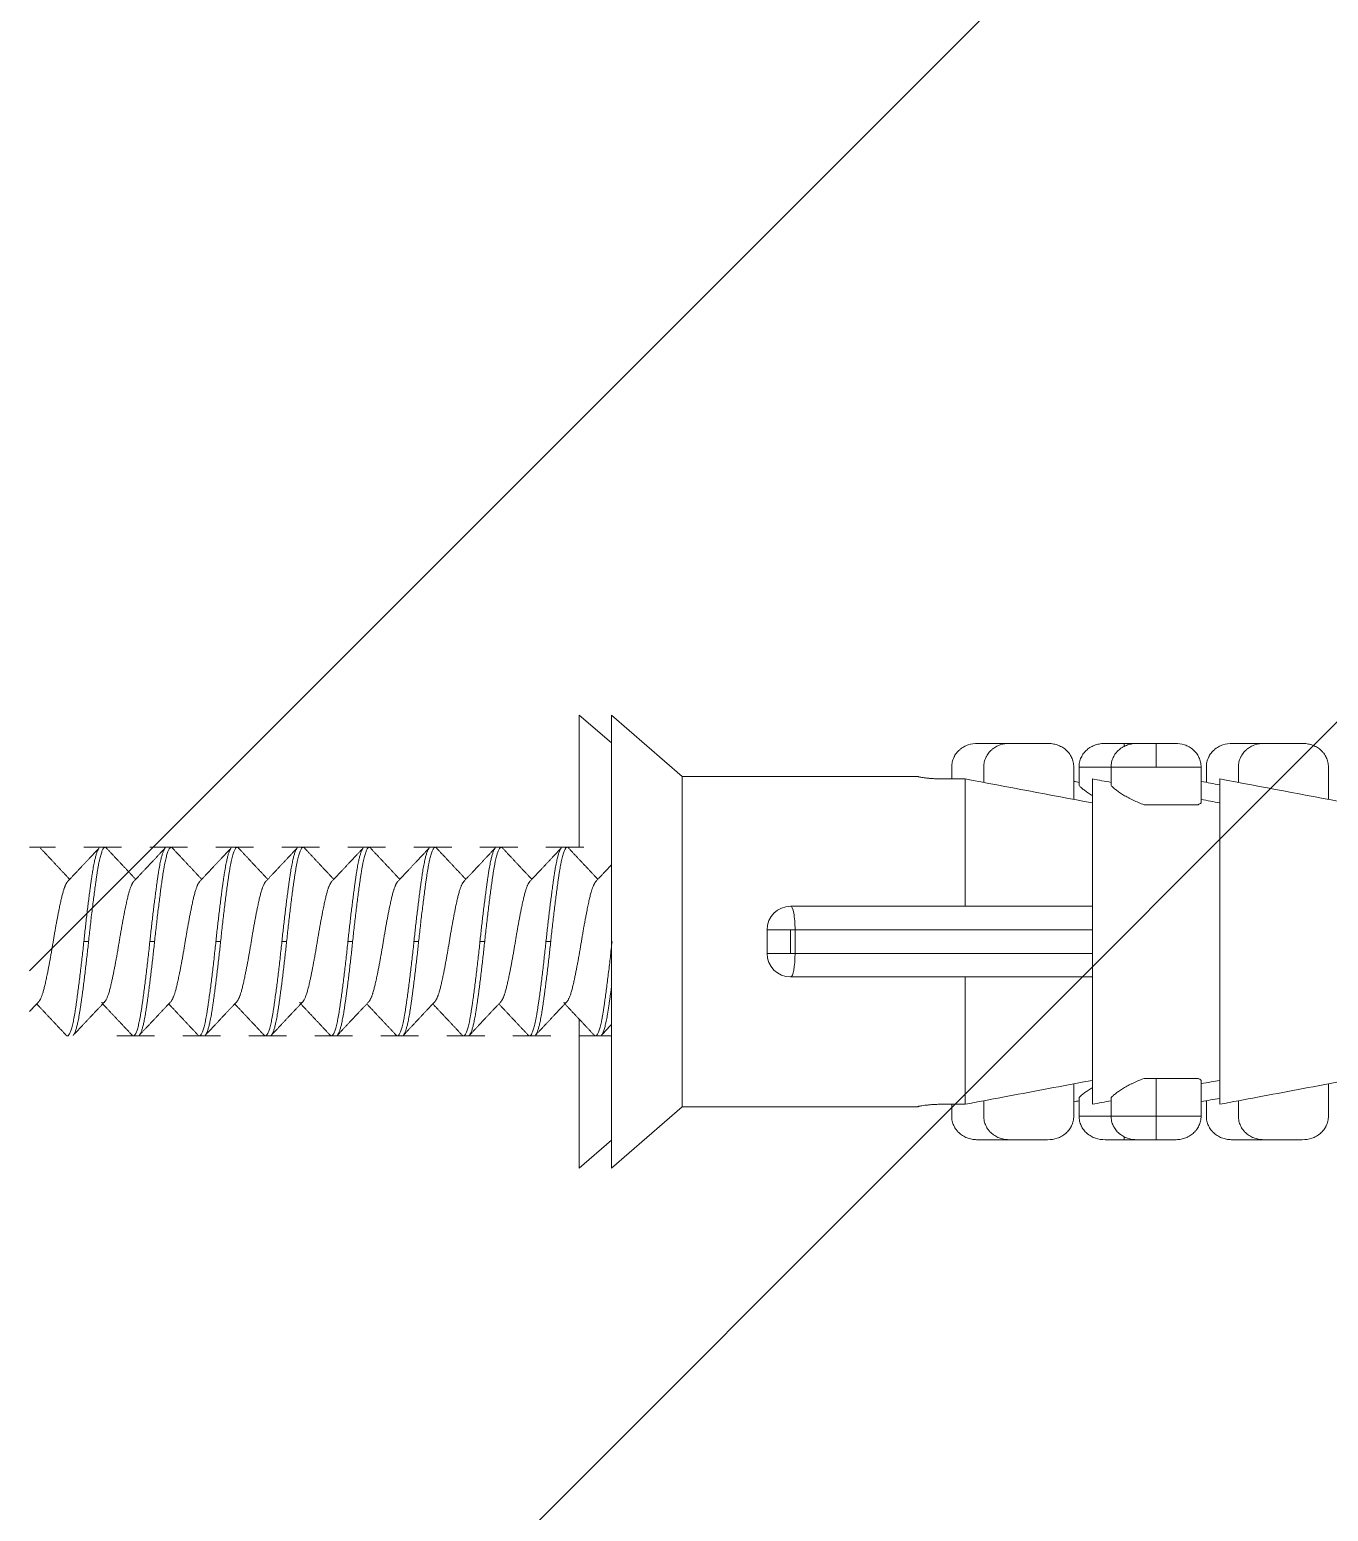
# Model space of a CAD drawing. Header units: millimetres. Extents: x 11618 to 13994, y -5897 to -2537.
# Drawn here: x 13534.89 to 13562.43, y -4833.32 to -4801.91 of the extents above; entities that cross this region are included whole.
import ezdxf

# ---------------------------------------------------------------- set-up
doc = ezdxf.new("R2010")
doc.units = ezdxf.units.MM
doc.layers.add('hatch', color=2, linetype='Continuous')

msp = doc.modelspace()

# ---------------------------------------------------------------- hatches: boundary and pattern name
at = {"layer": 'hatch'}
h = msp.add_hatch(dxfattribs=at)
h.set_pattern_fill('ANSI31', color=256, scale=5)
h.set_pattern_definition([(45, (-1601.865, 0), (-11.22532, 11.22532), [])])
h.paths.add_polyline_path([(13534.892, -5533.88), (13584.892, -5533.88), (13584.892, -3463.314), (13534.892, -3463.314)])

# ---------------------------------------------------------------- linework, layer by layer
at = {"linetype": 'Continuous', "lineweight": 18, "extrusion": (-1, -2.22045e-16, 0)}
for p, q in [((13546.549, -4816.441), (13546.549, -4819.241)), ((13547.229, -4817.03), (13546.549, -4816.441)), ((13547.229, -4816.441), (13547.229, -4821.241)), ((13548.729, -4817.741), (13547.229, -4816.441)), ((13554.999, -4817.041), (13555.679, -4817.041)), ((13555.679, -4817.041), (13556.479, -4817.041)), ((13557.699, -4817.041), (13558.099, -4817.041)), ((13558.099, -4817.041), (13558.385, -4817.041)), ((13558.379, -4817.041), (13558.779, -4817.041)), ((13558.779, -4817.041), (13559.179, -4817.041)), ((13560.399, -4817.041), (13561.079, -4817.041)), ((13561.079, -4817.041), (13561.879, -4817.041)), ((13554.445, -4817.541), (13554.445, -4817.793)), ((13555.125, -4817.541), (13555.125, -4817.868)), ((13557.033, -4817.541), (13557.033, -4818.227)), ((13557.145, -4817.541), (13557.145, -4817.935)), ((13557.825, -4817.541), (13557.825, -4817.935)), ((13559.733, -4817.541), (13559.733, -4818.303)), ((13559.845, -4817.541), (13559.845, -4817.868)), ((13560.525, -4817.541), (13560.525, -4817.868)), ((13562.433, -4817.541), (13562.433, -4818.227)), ((13553.729, -4817.741), (13548.729, -4817.741)), ((13548.729, -4817.741), (13548.729, -4821.241)), ((13553.729, -4817.741), (13553.729, -4817.743)), ((13554.229, -4817.793), (13554.729, -4817.793)), ((13554.729, -4817.793), (13554.729, -4820.491)), ((13557.429, -4817.793), (13557.429, -4821.241)), ((13560.129, -4817.793), (13560.129, -4821.241)), ((13558.527, -4818.341), (13559.671, -4818.341)), ((13535.442, -4819.241), (13534.892, -4819.241)), ((13536.842, -4819.241), (13536.042, -4819.241)), ((13538.242, -4819.241), (13537.442, -4819.241)), ((13539.642, -4819.241), (13538.842, -4819.241)), ((13541.042, -4819.241), (13540.242, -4819.241)), ((13542.442, -4819.241), (13541.642, -4819.241)), ((13543.842, -4819.241), (13543.042, -4819.241)), ((13545.242, -4819.241), (13544.442, -4819.241)), ((13546.642, -4819.241), (13545.842, -4819.241)), ((13551.029, -4820.491), (13557.429, -4820.491)), ((13550.529, -4821.491), (13550.529, -4820.991)), ((13547.229, -4821.241), (13547.229, -4826.041)), ((13548.729, -4821.241), (13548.729, -4824.741)), ((13557.429, -4821.241), (13557.429, -4824.689)), ((13560.129, -4821.241), (13560.129, -4824.689)), ((13557.429, -4821.991), (13551.029, -4821.991)), ((13554.729, -4821.991), (13554.729, -4824.689)), ((13546.549, -4822.898), (13546.549, -4826.041)), ((13536.742, -4823.241), (13537.542, -4823.241)), ((13538.142, -4823.241), (13538.942, -4823.241)), ((13539.542, -4823.241), (13540.342, -4823.241)), ((13540.942, -4823.241), (13541.742, -4823.241)), ((13542.342, -4823.241), (13543.142, -4823.241)), ((13543.742, -4823.241), (13544.542, -4823.241)), ((13545.142, -4823.241), (13545.942, -4823.241)), ((13546.542, -4823.241), (13547.229, -4823.241)), ((13558.527, -4824.141), (13558.779, -4824.141)), ((13558.779, -4824.141), (13559.671, -4824.141)), ((13559.733, -4824.941), (13559.733, -4824.18)), ((13557.033, -4824.941), (13557.033, -4824.255)), ((13557.145, -4824.941), (13557.145, -4824.548)), ((13557.825, -4824.941), (13557.825, -4824.548)), ((13562.433, -4824.941), (13562.433, -4824.255)), ((13547.229, -4826.041), (13548.729, -4824.741)), ((13548.729, -4824.741), (13553.729, -4824.741)), ((13553.729, -4824.74), (13553.729, -4824.741)), ((13554.729, -4824.689), (13554.229, -4824.689)), ((13554.445, -4824.941), (13554.445, -4824.689)), ((13555.125, -4824.941), (13555.125, -4824.615)), ((13559.845, -4824.941), (13559.845, -4824.615)), ((13560.525, -4824.941), (13560.525, -4824.615)), ((13546.549, -4826.041), (13547.229, -4825.452)), ((13554.999, -4825.441), (13555.679, -4825.441)), ((13555.679, -4825.441), (13556.479, -4825.441)), ((13558.099, -4825.441), (13557.699, -4825.441)), ((13558.383, -4825.441), (13558.099, -4825.441)), ((13558.779, -4825.441), (13558.379, -4825.441)), ((13559.179, -4825.441), (13558.779, -4825.441)), ((13560.399, -4825.441), (13561.079, -4825.441)), ((13561.079, -4825.441), (13561.879, -4825.441))]:
    msp.add_line(p, q, dxfattribs=at)
at = {"linetype": 'Continuous', "lineweight": 13, "extrusion": (-1, -2.22045e-16, 0)}
for p, q in [((13558.099, -4817.041), (13558.099, -4817.104)), ((13558.779, -4817.041), (13558.779, -4817.541)), ((13557.825, -4817.541), (13557.145, -4817.541)), ((13558.779, -4817.541), (13557.825, -4817.541)), ((13559.733, -4817.541), (13558.779, -4817.541)), ((13551.029, -4820.991), (13550.529, -4820.991)), ((13551.124, -4820.991), (13551.029, -4820.991)), ((13551.029, -4821.491), (13551.029, -4820.991)), ((13557.429, -4820.991), (13551.124, -4820.991)), ((13551.124, -4821.491), (13551.124, -4820.991)), ((13536.142, -4821.241), (13536.042, -4821.241)), ((13537.542, -4821.241), (13537.442, -4821.241)), ((13538.942, -4821.241), (13538.842, -4821.241)), ((13540.342, -4821.241), (13540.242, -4821.241)), ((13541.742, -4821.241), (13541.642, -4821.241)), ((13543.142, -4821.241), (13543.042, -4821.241)), ((13544.542, -4821.241), (13544.442, -4821.241)), ((13545.942, -4821.241), (13545.842, -4821.241)), ((13550.529, -4821.491), (13551.029, -4821.491)), ((13551.029, -4821.491), (13551.124, -4821.491)), ((13551.124, -4821.491), (13557.429, -4821.491)), ((13558.779, -4824.941), (13558.779, -4824.141)), ((13557.145, -4824.941), (13557.825, -4824.941)), ((13557.825, -4824.941), (13558.779, -4824.941)), ((13558.779, -4824.941), (13559.733, -4824.941)), ((13558.779, -4825.441), (13558.779, -4824.941)), ((13558.099, -4825.441), (13558.099, -4825.377))]:
    msp.add_line(p, q, dxfattribs=at)
at = {"linetype": 'Continuous', "lineweight": 18, "extrusion": (0, 0, -1)}
for centre, start, end in [((-13551.029, -4820.991), 0, 90), ((-13551.029, -4821.491), 270, 0)]:
    msp.add_arc(centre, 0.5, start, end, dxfattribs=at)
at = {"linetype": 'Continuous', "lineweight": 13}
for centre, start_param, end_param in [((13551.029, -4820.991), 1.570796, 3.141593), ((13551.029, -4821.491), 0, 1.570796)]:
    msp.add_ellipse(centre, major_axis=(0, -0.5), ratio=0.190423, start_param=start_param, end_param=end_param, dxfattribs=at)
at = {"linetype": 'Continuous', "lineweight": 18}
for points, knots in [([(13554.999, -4817.041), (13554.93, -4817.041), (13554.861, -4817.051), (13554.779, -4817.078), (13554.763, -4817.084), (13554.731, -4817.098), (13554.7, -4817.114), (13554.671, -4817.132), (13554.649, -4817.147), (13554.642, -4817.152), (13554.629, -4817.163), (13554.622, -4817.169), (13554.589, -4817.197), (13554.565, -4817.222), (13554.534, -4817.264), (13554.524, -4817.278), (13554.51, -4817.3), (13554.506, -4817.308), (13554.498, -4817.323), (13554.494, -4817.331), (13554.476, -4817.37), (13554.465, -4817.403), (13554.453, -4817.454), (13554.45, -4817.471), (13554.446, -4817.506), (13554.445, -4817.524), (13554.445, -4817.541)], [0, 0, 0, 0, 0.25, 0.25, 0.3125, 0.3125, 0.375, 0.4375, 0.4375, 0.46875, 0.46875, 0.5, 0.5, 0.625, 0.625, 0.6875, 0.6875, 0.71875, 0.71875, 0.75, 0.75, 0.875, 0.875, 0.9375, 0.9375, 1, 1, 1, 1]), ([(13555.679, -4817.041), (13555.609, -4817.041), (13555.541, -4817.051), (13555.458, -4817.078), (13555.442, -4817.084), (13555.41, -4817.098), (13555.379, -4817.114), (13555.35, -4817.132), (13555.329, -4817.147), (13555.322, -4817.152), (13555.308, -4817.163), (13555.301, -4817.169), (13555.268, -4817.197), (13555.245, -4817.222), (13555.213, -4817.264), (13555.203, -4817.278), (13555.19, -4817.3), (13555.186, -4817.308), (13555.177, -4817.323), (13555.173, -4817.331), (13555.155, -4817.37), (13555.144, -4817.403), (13555.133, -4817.454), (13555.13, -4817.471), (13555.126, -4817.506), (13555.125, -4817.524), (13555.125, -4817.541)], [0, 0, 0, 0, 0.25, 0.25, 0.3125, 0.3125, 0.375, 0.4375, 0.4375, 0.46875, 0.46875, 0.5, 0.5, 0.625, 0.625, 0.6875, 0.6875, 0.71875, 0.71875, 0.75, 0.75, 0.875, 0.875, 0.9375, 0.9375, 1, 1, 1, 1]), ([(13557.033, -4817.541), (13557.033, -4817.506), (13557.029, -4817.472), (13557.018, -4817.421), (13557.013, -4817.404), (13557.002, -4817.371), (13556.995, -4817.355), (13556.974, -4817.308), (13556.956, -4817.278), (13556.93, -4817.244), (13556.924, -4817.237), (13556.913, -4817.224), (13556.895, -4817.204), (13556.864, -4817.174), (13556.837, -4817.153), (13556.809, -4817.133), (13556.794, -4817.123), (13556.748, -4817.098), (13556.717, -4817.084), (13556.667, -4817.067), (13556.651, -4817.063), (13556.617, -4817.055), (13556.6, -4817.051), (13556.548, -4817.044), (13556.514, -4817.041), (13556.479, -4817.041)], [0, 0, 0, 0, 0.125, 0.125, 0.1875, 0.1875, 0.25, 0.25, 0.375, 0.375, 0.40625, 0.40625, 0.4375, 0.5, 0.5625, 0.5625, 0.625, 0.625, 0.75, 0.75, 0.8125, 0.8125, 0.875, 0.875, 1, 1, 1, 1]), ([(13557.145, -4817.541), (13557.145, -4817.506), (13557.149, -4817.472), (13557.16, -4817.421), (13557.165, -4817.404), (13557.176, -4817.371), (13557.183, -4817.355), (13557.205, -4817.308), (13557.222, -4817.278), (13557.249, -4817.244), (13557.254, -4817.237), (13557.265, -4817.224), (13557.283, -4817.204), (13557.314, -4817.174), (13557.341, -4817.153), (13557.37, -4817.133), (13557.385, -4817.123), (13557.43, -4817.098), (13557.461, -4817.084), (13557.511, -4817.067), (13557.528, -4817.063), (13557.562, -4817.055), (13557.579, -4817.051), (13557.63, -4817.044), (13557.665, -4817.041), (13557.699, -4817.041)], [0, 0, 0, 0, 0.125, 0.125, 0.1875, 0.1875, 0.25, 0.25, 0.375, 0.375, 0.40625, 0.40625, 0.4375, 0.5, 0.5625, 0.5625, 0.625, 0.625, 0.75, 0.75, 0.8125, 0.8125, 0.875, 0.875, 1, 1, 1, 1]), ([(13557.825, -4817.541), (13557.825, -4817.506), (13557.829, -4817.472), (13557.84, -4817.421), (13557.845, -4817.404), (13557.856, -4817.371), (13557.862, -4817.355), (13557.884, -4817.308), (13557.902, -4817.278), (13557.928, -4817.244), (13557.934, -4817.237), (13557.945, -4817.224), (13557.962, -4817.204), (13557.993, -4817.174), (13558.021, -4817.153), (13558.049, -4817.133), (13558.064, -4817.123), (13558.109, -4817.098), (13558.141, -4817.084), (13558.19, -4817.067), (13558.207, -4817.063), (13558.241, -4817.055), (13558.258, -4817.051), (13558.309, -4817.044), (13558.344, -4817.041), (13558.379, -4817.041)], [0, 0, 0, 0, 0.125, 0.125, 0.1875, 0.1875, 0.25, 0.25, 0.375, 0.375, 0.40625, 0.40625, 0.4375, 0.5, 0.5625, 0.5625, 0.625, 0.625, 0.75, 0.75, 0.8125, 0.8125, 0.875, 0.875, 1, 1, 1, 1]), ([(13559.179, -4817.041), (13559.249, -4817.041), (13559.317, -4817.051), (13559.399, -4817.078), (13559.416, -4817.084), (13559.447, -4817.098), (13559.478, -4817.114), (13559.508, -4817.132), (13559.529, -4817.147), (13559.536, -4817.152), (13559.55, -4817.163), (13559.557, -4817.169), (13559.59, -4817.197), (13559.613, -4817.222), (13559.645, -4817.264), (13559.654, -4817.278), (13559.668, -4817.3), (13559.672, -4817.308), (13559.68, -4817.323), (13559.684, -4817.331), (13559.703, -4817.37), (13559.714, -4817.403), (13559.725, -4817.454), (13559.728, -4817.471), (13559.732, -4817.506), (13559.733, -4817.524), (13559.733, -4817.541)], [0, 0, 0, 0, 0.25, 0.25, 0.3125, 0.3125, 0.375, 0.4375, 0.4375, 0.46875, 0.46875, 0.5, 0.5, 0.625, 0.625, 0.6875, 0.6875, 0.71875, 0.71875, 0.75, 0.75, 0.875, 0.875, 0.9375, 0.9375, 1, 1, 1, 1]), ([(13560.399, -4817.041), (13560.33, -4817.041), (13560.261, -4817.051), (13560.179, -4817.078), (13560.163, -4817.084), (13560.131, -4817.098), (13560.1, -4817.114), (13560.071, -4817.132), (13560.049, -4817.147), (13560.042, -4817.152), (13560.029, -4817.163), (13560.022, -4817.169), (13559.989, -4817.197), (13559.965, -4817.222), (13559.934, -4817.264), (13559.924, -4817.278), (13559.91, -4817.3), (13559.906, -4817.308), (13559.898, -4817.323), (13559.894, -4817.331), (13559.876, -4817.37), (13559.865, -4817.403), (13559.853, -4817.454), (13559.85, -4817.471), (13559.846, -4817.506), (13559.845, -4817.524), (13559.845, -4817.541)], [0, 0, 0, 0, 0.25, 0.25, 0.3125, 0.3125, 0.375, 0.4375, 0.4375, 0.46875, 0.46875, 0.5, 0.5, 0.625, 0.625, 0.6875, 0.6875, 0.71875, 0.71875, 0.75, 0.75, 0.875, 0.875, 0.9375, 0.9375, 1, 1, 1, 1]), ([(13561.079, -4817.041), (13561.009, -4817.041), (13560.941, -4817.051), (13560.858, -4817.078), (13560.842, -4817.084), (13560.81, -4817.098), (13560.779, -4817.114), (13560.75, -4817.132), (13560.729, -4817.147), (13560.722, -4817.152), (13560.708, -4817.163), (13560.701, -4817.169), (13560.668, -4817.197), (13560.645, -4817.222), (13560.613, -4817.264), (13560.603, -4817.278), (13560.59, -4817.3), (13560.586, -4817.308), (13560.577, -4817.323), (13560.573, -4817.331), (13560.555, -4817.37), (13560.544, -4817.403), (13560.533, -4817.454), (13560.53, -4817.471), (13560.526, -4817.506), (13560.525, -4817.524), (13560.525, -4817.541)], [0, 0, 0, 0, 0.25, 0.25, 0.3125, 0.3125, 0.375, 0.4375, 0.4375, 0.46875, 0.46875, 0.5, 0.5, 0.625, 0.625, 0.6875, 0.6875, 0.71875, 0.71875, 0.75, 0.75, 0.875, 0.875, 0.9375, 0.9375, 1, 1, 1, 1]), ([(13562.433, -4817.541), (13562.433, -4817.506), (13562.429, -4817.472), (13562.418, -4817.421), (13562.413, -4817.404), (13562.402, -4817.371), (13562.395, -4817.355), (13562.374, -4817.308), (13562.356, -4817.278), (13562.33, -4817.244), (13562.324, -4817.237), (13562.313, -4817.224), (13562.295, -4817.204), (13562.264, -4817.174), (13562.237, -4817.153), (13562.209, -4817.133), (13562.194, -4817.123), (13562.148, -4817.098), (13562.117, -4817.084), (13562.067, -4817.067), (13562.051, -4817.063), (13562.017, -4817.055), (13562, -4817.051), (13561.948, -4817.044), (13561.914, -4817.041), (13561.879, -4817.041)], [0, 0, 0, 0, 0.125, 0.125, 0.1875, 0.1875, 0.25, 0.25, 0.375, 0.375, 0.40625, 0.40625, 0.4375, 0.5, 0.5625, 0.5625, 0.625, 0.625, 0.75, 0.75, 0.8125, 0.8125, 0.875, 0.875, 1, 1, 1, 1]), ([(13553.729, -4817.743), (13553.729, -4817.744), (13553.732, -4817.745), (13553.742, -4817.748), (13553.746, -4817.749), (13553.755, -4817.751), (13553.761, -4817.752), (13553.78, -4817.756), (13553.795, -4817.759), (13553.822, -4817.763), (13553.832, -4817.765), (13553.853, -4817.768), (13553.864, -4817.769), (13553.898, -4817.774), (13553.923, -4817.777), (13553.957, -4817.78), (13553.964, -4817.781), (13553.978, -4817.782), (13554, -4817.784), (13554.037, -4817.787), (13554.067, -4817.788), (13554.098, -4817.79), (13554.115, -4817.791), (13554.163, -4817.792), (13554.196, -4817.793), (13554.229, -4817.793)], [0, 0, 0, 0, 0.125, 0.125, 0.1875, 0.1875, 0.25, 0.25, 0.375, 0.375, 0.4375, 0.4375, 0.5, 0.5, 0.625, 0.625, 0.65625, 0.65625, 0.6875, 0.75, 0.8125, 0.8125, 0.875, 0.875, 1, 1, 1, 1]), ([(13557.145, -4817.935), (13557.159, -4817.949), (13557.174, -4817.963), (13557.21, -4817.994), (13557.23, -4818.011), (13557.264, -4818.036), (13557.275, -4818.045), (13557.3, -4818.062), (13557.313, -4818.071), (13557.353, -4818.098), (13557.381, -4818.116), (13557.414, -4818.136), (13557.416, -4818.138), (13557.419, -4818.139)], [0, 0, 0, 0, 0.244671, 0.244671, 0.489341, 0.489341, 0.611677, 0.611677, 0.734012, 0.734012, 0.978683, 0.978683, 1, 1, 1, 1]), ([(13557.825, -4817.935), (13557.838, -4817.949), (13557.854, -4817.963), (13557.889, -4817.994), (13557.909, -4818.011), (13557.943, -4818.036), (13557.955, -4818.045), (13557.979, -4818.062), (13557.992, -4818.071), (13558.032, -4818.098), (13558.06, -4818.116), (13558.12, -4818.153), (13558.152, -4818.171), (13558.203, -4818.198), (13558.22, -4818.207), (13558.255, -4818.226), (13558.273, -4818.235), (13558.328, -4818.261), (13558.366, -4818.278), (13558.444, -4818.311), (13558.485, -4818.326), (13558.527, -4818.341)], [0, 0, 0, 0, 0.125, 0.125, 0.25, 0.25, 0.3125, 0.3125, 0.375, 0.375, 0.5, 0.5, 0.625, 0.625, 0.6875, 0.6875, 0.75, 0.75, 0.875, 0.875, 1, 1, 1, 1]), ([(13557.429, -4824.181), (13557.368, -4824.192), (13557.307, -4824.204), (13556.675, -4824.323), (13556.103, -4824.431), (13555.264, -4824.589), (13554.996, -4824.639), (13554.729, -4824.689)], [0, 0, 0, 0, 0.067447, 0.067447, 0.702741, 0.702741, 1, 1, 1, 1]), ([(13557.825, -4824.548), (13557.838, -4824.534), (13557.854, -4824.519), (13557.889, -4824.488), (13557.909, -4824.472), (13557.943, -4824.446), (13557.955, -4824.438), (13557.979, -4824.42), (13557.992, -4824.411), (13558.032, -4824.384), (13558.06, -4824.366), (13558.12, -4824.33), (13558.152, -4824.311), (13558.203, -4824.284), (13558.22, -4824.275), (13558.255, -4824.257), (13558.273, -4824.248), (13558.328, -4824.221), (13558.366, -4824.204), (13558.444, -4824.172), (13558.485, -4824.156), (13558.527, -4824.141)], [0, 0, 0, 0, 0.125, 0.125, 0.25, 0.25, 0.3125, 0.3125, 0.375, 0.375, 0.5, 0.5, 0.625, 0.625, 0.6875, 0.6875, 0.75, 0.75, 0.875, 0.875, 1, 1, 1, 1]), ([(13560.129, -4824.181), (13560.068, -4824.192), (13560.007, -4824.204), (13559.875, -4824.228), (13559.804, -4824.242), (13559.733, -4824.255)], [0, 0, 0, 0, 0.459752, 0.459752, 1, 1, 1, 1]), ([(13562.829, -4824.181), (13562.768, -4824.192), (13562.707, -4824.204), (13562.075, -4824.323), (13561.503, -4824.431), (13560.664, -4824.589), (13560.396, -4824.639), (13560.129, -4824.689)], [0, 0, 0, 0, 0.067447, 0.067447, 0.702741, 0.702741, 1, 1, 1, 1]), ([(13557.145, -4824.548), (13557.159, -4824.534), (13557.174, -4824.519), (13557.21, -4824.488), (13557.23, -4824.472), (13557.264, -4824.446), (13557.275, -4824.438), (13557.3, -4824.42), (13557.313, -4824.411), (13557.353, -4824.384), (13557.381, -4824.366), (13557.414, -4824.346), (13557.416, -4824.345), (13557.419, -4824.343)], [0, 0, 0, 0, 0.244671, 0.244671, 0.489341, 0.489341, 0.611677, 0.611677, 0.734012, 0.734012, 0.978683, 0.978683, 1, 1, 1, 1]), ([(13554.229, -4824.689), (13554.196, -4824.689), (13554.163, -4824.69), (13554.115, -4824.692), (13554.099, -4824.692), (13554.068, -4824.694), (13554.052, -4824.695), (13554.007, -4824.698), (13553.978, -4824.7), (13553.938, -4824.704), (13553.924, -4824.706), (13553.899, -4824.709), (13553.887, -4824.71), (13553.852, -4824.715), (13553.832, -4824.718), (13553.809, -4824.721), (13553.804, -4824.722), (13553.796, -4824.724), (13553.784, -4824.726), (13553.766, -4824.729), (13553.755, -4824.731), (13553.746, -4824.734), (13553.742, -4824.735), (13553.732, -4824.737), (13553.729, -4824.739), (13553.729, -4824.74)], [0, 0, 0, 0, 0.125, 0.125, 0.1875, 0.1875, 0.25, 0.25, 0.375, 0.375, 0.4375, 0.4375, 0.5, 0.5, 0.625, 0.625, 0.65625, 0.65625, 0.6875, 0.75, 0.8125, 0.8125, 0.875, 0.875, 1, 1, 1, 1]), ([(13554.445, -4824.941), (13554.445, -4824.976), (13554.449, -4825.011), (13554.46, -4825.061), (13554.465, -4825.078), (13554.476, -4825.111), (13554.483, -4825.127), (13554.505, -4825.174), (13554.522, -4825.204), (13554.549, -4825.239), (13554.554, -4825.245), (13554.565, -4825.259), (13554.583, -4825.278), (13554.614, -4825.308), (13554.641, -4825.33), (13554.67, -4825.35), (13554.685, -4825.359), (13554.73, -4825.384), (13554.761, -4825.398), (13554.811, -4825.415), (13554.828, -4825.42), (13554.862, -4825.428), (13554.879, -4825.431), (13554.93, -4825.439), (13554.965, -4825.441), (13554.999, -4825.441)], [0, 0, 0, 0, 0.125, 0.125, 0.1875, 0.1875, 0.25, 0.25, 0.375, 0.375, 0.40625, 0.40625, 0.4375, 0.5, 0.5625, 0.5625, 0.625, 0.625, 0.75, 0.75, 0.8125, 0.8125, 0.875, 0.875, 1, 1, 1, 1]), ([(13555.125, -4824.941), (13555.125, -4824.976), (13555.129, -4825.011), (13555.14, -4825.061), (13555.145, -4825.078), (13555.156, -4825.111), (13555.162, -4825.127), (13555.184, -4825.174), (13555.202, -4825.204), (13555.228, -4825.239), (13555.234, -4825.245), (13555.245, -4825.259), (13555.262, -4825.278), (13555.293, -4825.308), (13555.321, -4825.33), (13555.349, -4825.35), (13555.364, -4825.359), (13555.409, -4825.384), (13555.441, -4825.398), (13555.49, -4825.415), (13555.507, -4825.42), (13555.541, -4825.428), (13555.558, -4825.431), (13555.609, -4825.439), (13555.644, -4825.441), (13555.679, -4825.441)], [0, 0, 0, 0, 0.125, 0.125, 0.1875, 0.1875, 0.25, 0.25, 0.375, 0.375, 0.40625, 0.40625, 0.4375, 0.5, 0.5625, 0.5625, 0.625, 0.625, 0.75, 0.75, 0.8125, 0.8125, 0.875, 0.875, 1, 1, 1, 1]), ([(13556.479, -4825.441), (13556.549, -4825.441), (13556.617, -4825.432), (13556.699, -4825.404), (13556.716, -4825.398), (13556.747, -4825.384), (13556.778, -4825.368), (13556.808, -4825.35), (13556.829, -4825.335), (13556.836, -4825.33), (13556.85, -4825.319), (13556.857, -4825.314), (13556.89, -4825.285), (13556.913, -4825.26), (13556.945, -4825.219), (13556.954, -4825.204), (13556.968, -4825.182), (13556.972, -4825.174), (13556.98, -4825.159), (13556.984, -4825.151), (13557.003, -4825.112), (13557.014, -4825.079), (13557.025, -4825.028), (13557.028, -4825.011), (13557.032, -4824.976), (13557.033, -4824.959), (13557.033, -4824.941)], [0, 0, 0, 0, 0.25, 0.25, 0.3125, 0.3125, 0.375, 0.4375, 0.4375, 0.46875, 0.46875, 0.5, 0.5, 0.625, 0.625, 0.6875, 0.6875, 0.71875, 0.71875, 0.75, 0.75, 0.875, 0.875, 0.9375, 0.9375, 1, 1, 1, 1]), ([(13557.699, -4825.441), (13557.63, -4825.441), (13557.561, -4825.432), (13557.479, -4825.404), (13557.463, -4825.398), (13557.431, -4825.384), (13557.4, -4825.368), (13557.371, -4825.35), (13557.349, -4825.335), (13557.342, -4825.33), (13557.329, -4825.319), (13557.322, -4825.314), (13557.289, -4825.285), (13557.265, -4825.26), (13557.234, -4825.219), (13557.224, -4825.204), (13557.21, -4825.182), (13557.206, -4825.174), (13557.198, -4825.159), (13557.194, -4825.151), (13557.176, -4825.112), (13557.165, -4825.079), (13557.153, -4825.028), (13557.15, -4825.011), (13557.146, -4824.976), (13557.145, -4824.959), (13557.145, -4824.941)], [0, 0, 0, 0, 0.25, 0.25, 0.3125, 0.3125, 0.375, 0.4375, 0.4375, 0.46875, 0.46875, 0.5, 0.5, 0.625, 0.625, 0.6875, 0.6875, 0.71875, 0.71875, 0.75, 0.75, 0.875, 0.875, 0.9375, 0.9375, 1, 1, 1, 1]), ([(13558.379, -4825.441), (13558.309, -4825.441), (13558.241, -4825.432), (13558.158, -4825.404), (13558.142, -4825.398), (13558.11, -4825.384), (13558.079, -4825.368), (13558.05, -4825.35), (13558.029, -4825.335), (13558.022, -4825.33), (13558.008, -4825.319), (13558.001, -4825.314), (13557.968, -4825.285), (13557.945, -4825.26), (13557.913, -4825.219), (13557.903, -4825.204), (13557.89, -4825.182), (13557.886, -4825.174), (13557.877, -4825.159), (13557.873, -4825.151), (13557.855, -4825.112), (13557.844, -4825.079), (13557.833, -4825.028), (13557.83, -4825.011), (13557.826, -4824.976), (13557.825, -4824.959), (13557.825, -4824.941)], [0, 0, 0, 0, 0.25, 0.25, 0.3125, 0.3125, 0.375, 0.4375, 0.4375, 0.46875, 0.46875, 0.5, 0.5, 0.625, 0.625, 0.6875, 0.6875, 0.71875, 0.71875, 0.75, 0.75, 0.875, 0.875, 0.9375, 0.9375, 1, 1, 1, 1]), ([(13559.733, -4824.941), (13559.733, -4824.976), (13559.729, -4825.011), (13559.718, -4825.061), (13559.713, -4825.078), (13559.702, -4825.111), (13559.695, -4825.127), (13559.674, -4825.174), (13559.656, -4825.204), (13559.63, -4825.239), (13559.624, -4825.245), (13559.613, -4825.259), (13559.595, -4825.278), (13559.564, -4825.308), (13559.537, -4825.33), (13559.509, -4825.35), (13559.494, -4825.359), (13559.448, -4825.384), (13559.417, -4825.398), (13559.367, -4825.415), (13559.351, -4825.42), (13559.317, -4825.428), (13559.3, -4825.431), (13559.248, -4825.439), (13559.214, -4825.441), (13559.179, -4825.441)], [0, 0, 0, 0, 0.125, 0.125, 0.1875, 0.1875, 0.25, 0.25, 0.375, 0.375, 0.40625, 0.40625, 0.4375, 0.5, 0.5625, 0.5625, 0.625, 0.625, 0.75, 0.75, 0.8125, 0.8125, 0.875, 0.875, 1, 1, 1, 1]), ([(13559.845, -4824.941), (13559.845, -4824.976), (13559.849, -4825.011), (13559.86, -4825.061), (13559.865, -4825.078), (13559.876, -4825.111), (13559.883, -4825.127), (13559.905, -4825.174), (13559.922, -4825.204), (13559.949, -4825.239), (13559.954, -4825.245), (13559.965, -4825.259), (13559.983, -4825.278), (13560.014, -4825.308), (13560.041, -4825.33), (13560.07, -4825.35), (13560.085, -4825.359), (13560.13, -4825.384), (13560.161, -4825.398), (13560.211, -4825.415), (13560.228, -4825.42), (13560.262, -4825.428), (13560.279, -4825.431), (13560.33, -4825.439), (13560.365, -4825.441), (13560.399, -4825.441)], [0, 0, 0, 0, 0.125, 0.125, 0.1875, 0.1875, 0.25, 0.25, 0.375, 0.375, 0.40625, 0.40625, 0.4375, 0.5, 0.5625, 0.5625, 0.625, 0.625, 0.75, 0.75, 0.8125, 0.8125, 0.875, 0.875, 1, 1, 1, 1]), ([(13560.525, -4824.941), (13560.525, -4824.976), (13560.529, -4825.011), (13560.54, -4825.061), (13560.545, -4825.078), (13560.556, -4825.111), (13560.562, -4825.127), (13560.584, -4825.174), (13560.602, -4825.204), (13560.628, -4825.239), (13560.634, -4825.245), (13560.645, -4825.259), (13560.662, -4825.278), (13560.693, -4825.308), (13560.721, -4825.33), (13560.749, -4825.35), (13560.764, -4825.359), (13560.809, -4825.384), (13560.841, -4825.398), (13560.89, -4825.415), (13560.907, -4825.42), (13560.941, -4825.428), (13560.958, -4825.431), (13561.009, -4825.439), (13561.044, -4825.441), (13561.079, -4825.441)], [0, 0, 0, 0, 0.125, 0.125, 0.1875, 0.1875, 0.25, 0.25, 0.375, 0.375, 0.40625, 0.40625, 0.4375, 0.5, 0.5625, 0.5625, 0.625, 0.625, 0.75, 0.75, 0.8125, 0.8125, 0.875, 0.875, 1, 1, 1, 1]), ([(13561.879, -4825.441), (13561.949, -4825.441), (13562.017, -4825.432), (13562.099, -4825.404), (13562.116, -4825.398), (13562.147, -4825.384), (13562.178, -4825.368), (13562.208, -4825.35), (13562.229, -4825.335), (13562.236, -4825.33), (13562.25, -4825.319), (13562.257, -4825.314), (13562.29, -4825.285), (13562.313, -4825.26), (13562.345, -4825.219), (13562.354, -4825.204), (13562.368, -4825.182), (13562.372, -4825.174), (13562.38, -4825.159), (13562.384, -4825.151), (13562.403, -4825.112), (13562.414, -4825.079), (13562.425, -4825.028), (13562.428, -4825.011), (13562.432, -4824.976), (13562.433, -4824.959), (13562.433, -4824.941)], [0, 0, 0, 0, 0.25, 0.25, 0.3125, 0.3125, 0.375, 0.4375, 0.4375, 0.46875, 0.46875, 0.5, 0.5, 0.625, 0.625, 0.6875, 0.6875, 0.71875, 0.71875, 0.75, 0.75, 0.875, 0.875, 0.9375, 0.9375, 1, 1, 1, 1])]:
    msp.add_open_spline(points, degree=3, knots=knots, dxfattribs=at)
for points, degree in [([(13554.729, -4817.793), (13555.629, -4817.962), (13556.529, -4818.132), (13557.429, -4818.302)], 3), ([(13557.033, -4817.846), (13557.07, -4817.853), (13557.108, -4817.86), (13557.146, -4817.867)], 3), ([(13557.429, -4817.793), (13557.561, -4817.818), (13557.693, -4817.843), (13557.825, -4817.867)], 3), ([(13559.733, -4817.846), (13559.865, -4817.871), (13559.997, -4817.896), (13560.129, -4817.921)], 3), ([(13560.129, -4817.793), (13561.029, -4817.962), (13561.929, -4818.132), (13562.829, -4818.302)], 3), ([(13559.733, -4818.227), (13559.865, -4818.252), (13559.997, -4818.277), (13560.129, -4818.302)], 3), ([(13559.671, -4818.341), (13559.696, -4818.328), (13559.716, -4818.315), (13559.733, -4818.303)], 3), ([(13535.742, -4819.921), (13535.431, -4819.591), (13535.121, -4819.259)], 2), ([(13536.364, -4819.259), (13536.033, -4819.613), (13535.701, -4819.964)], 2), ([(13537.142, -4819.921), (13536.829, -4819.588), (13536.518, -4819.255)], 2), ([(13537.77, -4819.252), (13537.438, -4819.607), (13537.104, -4819.961)], 2), ([(13538.542, -4819.921), (13538.228, -4819.587), (13537.915, -4819.252)], 2), ([(13539.163, -4819.259), (13538.832, -4819.613), (13538.5, -4819.965)], 2), ([(13539.942, -4819.921), (13539.631, -4819.59), (13539.32, -4819.258)], 2), ([(13540.57, -4819.252), (13540.239, -4819.606), (13539.906, -4819.96)], 2), ([(13541.342, -4819.921), (13541.03, -4819.589), (13540.719, -4819.256)], 2), ([(13541.964, -4819.258), (13541.633, -4819.613), (13541.3, -4819.966)], 2), ([(13542.742, -4819.921), (13542.428, -4819.587), (13542.115, -4819.252)], 2), ([(13543.37, -4819.252), (13543.039, -4819.606), (13542.706, -4819.959)], 2), ([(13544.142, -4819.921), (13543.83, -4819.589), (13543.518, -4819.256)], 2), ([(13544.765, -4819.257), (13544.434, -4819.611), (13544.101, -4819.964)], 2), ([(13545.542, -4819.921), (13545.23, -4819.59), (13544.92, -4819.257)], 2), ([(13546.169, -4819.253), (13545.838, -4819.607), (13545.506, -4819.959)], 2), ([(13546.942, -4819.921), (13546.628, -4819.587), (13546.316, -4819.253)], 2), ([(13547.229, -4819.616), (13547.065, -4819.79), (13546.901, -4819.964)], 2), ([(13534.892, -4822.721), (13534.987, -4822.62), (13535.083, -4822.519)], 2), ([(13535.042, -4822.562), (13535.357, -4822.895), (13535.67, -4823.23)], 2), ([(13535.815, -4823.23), (13536.146, -4822.876), (13536.479, -4822.523)], 2), ([(13536.442, -4822.562), (13536.755, -4822.893), (13537.066, -4823.226)], 2), ([(13537.221, -4823.224), (13537.551, -4822.87), (13537.883, -4822.518)], 2), ([(13537.842, -4822.562), (13538.156, -4822.895), (13538.468, -4823.229)], 2), ([(13538.618, -4823.227), (13538.95, -4822.872), (13539.283, -4822.518)], 2), ([(13539.242, -4822.562), (13539.555, -4822.894), (13539.867, -4823.227)], 2), ([(13540.015, -4823.23), (13540.346, -4822.876), (13540.679, -4822.522)], 2), ([(13540.642, -4822.562), (13540.955, -4822.893), (13541.266, -4823.226)], 2), ([(13541.419, -4823.226), (13541.75, -4822.872), (13542.081, -4822.52)], 2), ([(13542.042, -4822.562), (13542.356, -4822.895), (13542.668, -4823.228)], 2), ([(13542.819, -4823.226), (13543.15, -4822.871), (13543.483, -4822.518)], 2), ([(13543.442, -4822.562), (13543.754, -4822.892), (13544.064, -4823.224)], 2), ([(13544.215, -4823.23), (13544.547, -4822.875), (13544.881, -4822.521)], 2), ([(13544.842, -4822.562), (13545.157, -4822.895), (13545.469, -4823.23)], 2), ([(13545.617, -4823.228), (13545.948, -4822.874), (13546.279, -4822.522)], 2), ([(13546.242, -4822.562), (13546.554, -4822.892), (13546.864, -4823.224)], 2), ([(13547.021, -4823.224), (13547.125, -4823.113), (13547.229, -4823.002)], 2), ([(13558.527, -4824.141), (13558.651, -4824.141), (13558.775, -4824.141), (13558.898, -4824.141)], 3), ([(13559.671, -4824.141), (13559.696, -4824.154), (13559.716, -4824.167), (13559.733, -4824.18)], 3), ([(13560.129, -4824.562), (13559.997, -4824.586), (13559.865, -4824.611), (13559.733, -4824.636)], 3), ([(13557.146, -4824.615), (13557.108, -4824.622), (13557.07, -4824.629), (13557.033, -4824.636)], 3), ([(13557.825, -4824.615), (13557.693, -4824.64), (13557.561, -4824.665), (13557.429, -4824.689)], 3)]:
    msp.add_open_spline(points, degree=degree, dxfattribs=at)
for points, weights, knots in [([(13536.042, -4821.241), (13536.13, -4820.413), (13536.217, -4819.827), (13536.289, -4819.348), (13536.364, -4819.259)], [1, 0.923879532511, 1, 0.936905762166, 0.978405807031], [0, 0, 0, 0.546785, 0.546785, 1, 1, 1]), ([(13536.142, -4821.241), (13536.23, -4820.413), (13536.317, -4819.827), (13536.405, -4819.241), (13536.492, -4819.241), (13536.505, -4819.241), (13536.518, -4819.255)], [1, 0.923879532511, 1, 0.923879532511, 1, 0.988306138301, 0.980205171022], [0, 0, 0, 0.464334, 0.464334, 0.928668, 0.928668, 1, 1, 1]), ([(13537.442, -4821.241), (13537.53, -4820.413), (13537.617, -4819.827), (13537.692, -4819.327), (13537.77, -4819.252)], [1, 0.923879532511, 1, 0.934241363567, 0.982097327995], [0, 0, 0, 0.536516, 0.536516, 1, 1, 1]), ([(13537.542, -4821.241), (13537.63, -4820.413), (13537.717, -4819.827), (13537.805, -4819.241), (13537.892, -4819.241), (13537.903, -4819.241), (13537.915, -4819.252)], [1, 0.923879532511, 1, 0.923879532511, 1, 0.989785720568, 0.982312661935], [0, 0, 0, 0.468563, 0.468563, 0.937126, 0.937126, 1, 1, 1]), ([(13538.842, -4821.241), (13538.93, -4820.413), (13539.017, -4819.827), (13539.089, -4819.349), (13539.163, -4819.259)], [1, 0.923879532511, 1, 0.937048504482, 0.97821856572], [0, 0, 0, 0.547346, 0.547346, 1, 1, 1]), ([(13538.942, -4821.241), (13539.03, -4820.413), (13539.117, -4819.827), (13539.205, -4819.241), (13539.292, -4819.241), (13539.306, -4819.241), (13539.32, -4819.258)], [1, 0.923879532511, 1, 0.923879532511, 1, 0.987311810546, 0.978853499255], [0, 0, 0, 0.461534, 0.461534, 0.923069, 0.923069, 1, 1, 1]), ([(13540.242, -4821.241), (13540.33, -4820.413), (13540.417, -4819.827), (13540.492, -4819.324), (13540.57, -4819.252)], [1, 0.923879532511, 1, 0.933975146727, 0.982486669636], [0, 0, 0, 0.535512, 0.535512, 1, 1, 1]), ([(13540.342, -4821.241), (13540.43, -4820.413), (13540.517, -4819.827), (13540.605, -4819.241), (13540.692, -4819.241), (13540.705, -4819.241), (13540.719, -4819.256)], [1, 0.923879532511, 1, 0.923879532511, 1, 0.987906291345, 0.979655380662], [0, 0, 0, 0.463204, 0.463204, 0.926408, 0.926408, 1, 1, 1]), ([(13541.642, -4821.241), (13541.73, -4820.413), (13541.817, -4819.827), (13541.889, -4819.347), (13541.964, -4819.258)], [1, 0.923879532511, 1, 0.936800972622, 0.978543945557], [0, 0, 0, 0.546373, 0.546373, 1, 1, 1]), ([(13541.742, -4821.241), (13541.83, -4820.413), (13541.917, -4819.827), (13542.005, -4819.241), (13542.092, -4819.241), (13542.103, -4819.241), (13542.115, -4819.252)], [1, 0.923879532511, 1, 0.923879532511, 1, 0.989633321982, 0.982090273841], [0, 0, 0, 0.468124, 0.468124, 0.936247, 0.936247, 1, 1, 1]), ([(13543.042, -4821.241), (13543.13, -4820.413), (13543.217, -4819.827), (13543.292, -4819.325), (13543.37, -4819.252)], [1, 0.923879532511, 1, 0.934017808594, 0.982424026151], [0, 0, 0, 0.535672, 0.535672, 1, 1, 1]), ([(13543.142, -4821.241), (13543.23, -4820.413), (13543.317, -4819.827), (13543.405, -4819.241), (13543.492, -4819.241), (13543.505, -4819.241), (13543.518, -4819.256)], [1, 0.923879532511, 1, 0.923879532511, 1, 0.988196449664, 0.980053512698], [0, 0, 0, 0.464023, 0.464023, 0.928047, 0.928047, 1, 1, 1]), ([(13544.442, -4821.241), (13544.53, -4820.413), (13544.617, -4819.827), (13544.69, -4819.342), (13544.765, -4819.257)], [1, 0.923879532511, 1, 0.936163531801, 0.979396681185], [0, 0, 0, 0.543885, 0.543885, 1, 1, 1]), ([(13544.542, -4821.241), (13544.63, -4820.413), (13544.717, -4819.827), (13544.805, -4819.241), (13544.892, -4819.241), (13544.906, -4819.241), (13544.92, -4819.258)], [1, 0.923879532511, 1, 0.923879532511, 1, 0.987368739607, 0.9789294855], [0, 0, 0, 0.461694, 0.461694, 0.923388, 0.923388, 1, 1, 1]), ([(13545.842, -4821.241), (13545.93, -4820.413), (13546.017, -4819.827), (13546.092, -4819.328), (13546.169, -4819.253)], [1, 0.923879532511, 1, 0.934427118148, 0.981827868126], [0, 0, 0, 0.53722, 0.53722, 1, 1, 1]), ([(13545.942, -4821.241), (13546.03, -4820.413), (13546.117, -4819.827), (13546.205, -4819.241), (13546.292, -4819.241), (13546.304, -4819.241), (13546.316, -4819.253)], [1, 0.923879532511, 1, 0.923879532511, 1, 0.989148006276, 0.9813902071], [0, 0, 0, 0.466731, 0.466731, 0.933461, 0.933461, 1, 1, 1]), ([(13535.071, -4822.53), (13535.146, -4822.472), (13535.217, -4822.16), (13535.305, -4821.78), (13535.392, -4821.241), (13535.48, -4820.703), (13535.567, -4820.322), (13535.632, -4820.042), (13535.7, -4819.966)], [0.978405862908, 0.93690571969, 1, 0.923879532511, 1, 0.923879532511, 1, 0.942890431012, 0.971474052767], [0, 0, 0, 0.231586, 0.231586, 0.510983, 0.510983, 0.790381, 0.790381, 1, 1, 1]), ([(13536.415, -4822.531), (13536.429, -4822.541), (13536.442, -4822.541), (13536.53, -4822.541), (13536.617, -4822.16), (13536.705, -4821.78), (13536.792, -4821.241), (13536.88, -4820.703), (13536.967, -4820.322), (13537.032, -4820.04), (13537.101, -4819.964)], [0.979050668778, 0.987459267614, 1, 0.923879532511, 1, 0.923879532511, 1, 0.923879532511, 1, 0.942424286746, 0.97194637691], [0, 0, 0, 0.042016, 0.042016, 0.297044, 0.297044, 0.552073, 0.552073, 0.807102, 0.807102, 1, 1, 1]), ([(13537.888, -4822.513), (13537.955, -4822.433), (13538.017, -4822.16), (13538.105, -4821.78), (13538.192, -4821.241), (13538.28, -4820.703), (13538.367, -4820.322), (13538.44, -4820.005), (13538.516, -4819.951)], [0.970072397592, 0.944346305833, 1, 0.923879532511, 1, 0.923879532511, 1, 0.935811628185, 0.979876587233], [0, 0, 0, 0.204547, 0.204547, 0.484316, 0.484316, 0.764085, 0.764085, 1, 1, 1]), ([(13539.28, -4822.521), (13539.351, -4822.45), (13539.417, -4822.16), (13539.505, -4821.78), (13539.592, -4821.241), (13539.68, -4820.703), (13539.767, -4820.322), (13539.839, -4820.01), (13539.914, -4819.952)], [0.973442484351, 0.941016187704, 1, 0.923879532511, 1, 0.923879532511, 1, 0.936791562395, 0.978556378799], [0, 0, 0, 0.21493, 0.21493, 0.492303, 0.492303, 0.769676, 0.769676, 1, 1, 1]), ([(13540.615, -4822.531), (13540.629, -4822.541), (13540.642, -4822.541), (13540.73, -4822.541), (13540.817, -4822.16), (13540.905, -4821.78), (13540.992, -4821.241), (13541.08, -4820.703), (13541.167, -4820.322), (13541.23, -4820.047), (13541.298, -4819.968)], [0.978986668102, 0.987411497035, 1, 0.923879532511, 1, 0.923879532511, 1, 0.923879532511, 1, 0.94391817938, 0.970473018986], [0, 0, 0, 0.042381, 0.042381, 0.298651, 0.298651, 0.554922, 0.554922, 0.811192, 0.811192, 1, 1, 1]), ([(13542.077, -4822.525), (13542.149, -4822.457), (13542.217, -4822.16), (13542.305, -4821.78), (13542.392, -4821.241), (13542.48, -4820.703), (13542.567, -4820.322), (13542.633, -4820.036), (13542.703, -4819.962)], [0.975054195693, 0.93959836411, 1, 0.923879532511, 1, 0.923879532511, 1, 0.941644335278, 0.972762204219], [0, 0, 0, 0.222886, 0.222886, 0.503775, 0.503775, 0.784664, 0.784664, 1, 1, 1]), ([(13543.487, -4822.514), (13543.554, -4822.435), (13543.617, -4822.16), (13543.705, -4821.78), (13543.792, -4821.241), (13543.88, -4820.703), (13543.967, -4820.322), (13544.04, -4820.005), (13544.116, -4819.951)], [0.97052701498, 0.943861251558, 1, 0.923879532511, 1, 0.923879532511, 1, 0.93575426384, 0.979955434298], [0, 0, 0, 0.205919, 0.205919, 0.485132, 0.485132, 0.764344, 0.764344, 1, 1, 1]), ([(13544.875, -4822.526), (13544.948, -4822.462), (13545.017, -4822.16), (13545.105, -4821.78), (13545.192, -4821.241), (13545.28, -4820.703), (13545.367, -4820.322), (13545.438, -4820.016), (13545.512, -4819.954)], [0.976101834565, 0.938723142251, 1, 0.923879532511, 1, 0.923879532511, 1, 0.937818860973, 0.977226537103], [0, 0, 0, 0.22226, 0.22226, 0.49836, 0.49836, 0.77446, 0.77446, 1, 1, 1]), ([(13546.217, -4822.532), (13546.23, -4822.541), (13546.242, -4822.541), (13546.33, -4822.541), (13546.417, -4822.16), (13546.505, -4821.78), (13546.592, -4821.241), (13546.68, -4820.703), (13546.767, -4820.322), (13546.83, -4820.047), (13546.898, -4819.968)], [0.980549328751, 0.988553377406, 1, 0.923879532511, 1, 0.923879532511, 1, 0.923879532511, 1, 0.943861060439, 0.970527196543], [0, 0, 0, 0.038678, 0.038678, 0.295888, 0.295888, 0.553098, 0.553098, 0.810307, 0.810307, 1, 1, 1]), ([(13535.67, -4823.23), (13535.681, -4823.241), (13535.692, -4823.241), (13535.78, -4823.241), (13535.867, -4822.655), (13535.955, -4822.07), (13536.042, -4821.241)], [0.982124948693, 0.989657139179, 1, 0.923879532511, 1, 0.923879532511, 1], [0, 0, 0, 0.063616, 0.063616, 0.531808, 0.531808, 1, 1, 1]), ([(13535.815, -4823.23), (13535.892, -4823.156), (13535.967, -4822.655), (13536.055, -4822.07), (13536.142, -4821.241)], [0.982173361476, 0.934189174126, 1, 0.923879532511, 1], [0, 0, 0, 0.463681, 0.463681, 1, 1, 1]), ([(13537.066, -4823.226), (13537.079, -4823.241), (13537.092, -4823.241), (13537.18, -4823.241), (13537.267, -4822.655), (13537.355, -4822.07), (13537.442, -4821.241)], [0.979616719618, 0.987877942307, 1, 0.923879532511, 1, 0.923879532511, 1], [0, 0, 0, 0.073752, 0.073752, 0.536876, 0.536876, 1, 1, 1]), ([(13537.221, -4823.224), (13537.296, -4823.135), (13537.367, -4822.655), (13537.455, -4822.07), (13537.542, -4821.241)], [0.97855032306, 0.936796145303, 1, 0.923879532511, 1], [0, 0, 0, 0.453646, 0.453646, 1, 1, 1]), ([(13538.468, -4823.229), (13538.481, -4823.241), (13538.492, -4823.241), (13538.58, -4823.241), (13538.667, -4822.655), (13538.755, -4822.07), (13538.842, -4821.241)], [0.981193368961, 0.989009982719, 1, 0.923879532511, 1, 0.923879532511, 1], [0, 0, 0, 0.067328, 0.067328, 0.533664, 0.533664, 1, 1, 1]), ([(13538.619, -4823.226), (13538.694, -4823.143), (13538.767, -4822.655), (13538.855, -4822.07), (13538.942, -4821.241)], [0.979870171933, 0.93581630111, 1, 0.923879532511, 1], [0, 0, 0, 0.457461, 0.457461, 1, 1, 1]), ([(13539.867, -4823.227), (13539.88, -4823.241), (13539.892, -4823.241), (13539.98, -4823.241), (13540.067, -4822.655), (13540.155, -4822.07), (13540.242, -4821.241)], [0.980126045295, 0.98824896676, 1, 0.923879532511, 1, 0.923879532511, 1], [0, 0, 0, 0.071656, 0.071656, 0.535828, 0.535828, 1, 1, 1]), ([(13540.015, -4823.23), (13540.092, -4823.157), (13540.167, -4822.655), (13540.255, -4822.07), (13540.342, -4821.241)], [0.982277635622, 0.934117759464, 1, 0.923879532511, 1], [0, 0, 0, 0.463951, 0.463951, 1, 1, 1]), ([(13541.266, -4823.226), (13541.279, -4823.241), (13541.292, -4823.241), (13541.38, -4823.241), (13541.467, -4822.655), (13541.555, -4822.07), (13541.642, -4821.241)], [0.979811799573, 0.988020674321, 1, 0.923879532511, 1, 0.923879532511, 1], [0, 0, 0, 0.072947, 0.072947, 0.536473, 0.536473, 1, 1, 1]), ([(13541.419, -4823.226), (13541.495, -4823.14), (13541.567, -4822.655), (13541.655, -4822.07), (13541.742, -4821.241)], [0.979358260405, 0.936191912776, 1, 0.923879532511, 1], [0, 0, 0, 0.456005, 0.456005, 1, 1, 1]), ([(13542.668, -4823.228), (13542.68, -4823.241), (13542.692, -4823.241), (13542.78, -4823.241), (13542.867, -4822.655), (13542.955, -4822.07), (13543.042, -4821.241)], [0.980903539732, 0.988805462807, 1, 0.923879532511, 1, 0.923879532511, 1], [0, 0, 0, 0.068495, 0.068495, 0.534248, 0.534248, 1, 1, 1]), ([(13542.819, -4823.226), (13542.895, -4823.14), (13542.967, -4822.655), (13543.055, -4822.07), (13543.142, -4821.241)], [0.979435594882, 0.936134818531, 1, 0.923879532511, 1], [0, 0, 0, 0.456227, 0.456227, 1, 1, 1]), ([(13544.064, -4823.224), (13544.079, -4823.241), (13544.092, -4823.241), (13544.18, -4823.241), (13544.267, -4822.655), (13544.355, -4822.07), (13544.442, -4821.241)], [0.978758476062, 0.987240438707, 1, 0.923879532511, 1, 0.923879532511, 1], [0, 0, 0, 0.07733, 0.07733, 0.538665, 0.538665, 1, 1, 1]), ([(13544.215, -4823.23), (13544.293, -4823.154), (13544.367, -4822.655), (13544.455, -4822.07), (13544.542, -4821.241)], [0.981780002179, 0.934460246303, 1, 0.923879532511, 1], [0, 0, 0, 0.462655, 0.462655, 1, 1, 1]), ([(13545.469, -4823.23), (13545.481, -4823.241), (13545.492, -4823.241), (13545.58, -4823.241), (13545.667, -4822.655), (13545.755, -4822.07), (13545.842, -4821.241)], [0.981697447284, 0.989362055696, 1, 0.923879532511, 1, 0.923879532511, 1], [0, 0, 0, 0.065312, 0.065312, 0.532656, 0.532656, 1, 1, 1]), ([(13545.617, -4823.228), (13545.694, -4823.149), (13545.767, -4822.655), (13545.855, -4822.07), (13545.942, -4821.241)], [0.980856555219, 0.935107371476, 1, 0.923879532511, 1], [0, 0, 0, 0.460189, 0.460189, 1, 1, 1]), ([(13546.863, -4823.223), (13546.878, -4823.241), (13546.892, -4823.241), (13546.98, -4823.241), (13547.067, -4822.655), (13547.155, -4822.07), (13547.242, -4821.241)], [0.978293598761, 0.986888327091, 1, 0.923879532511, 1, 0.923879532511, 1], [0, 0, 0, 0.079295, 0.079295, 0.539648, 0.539648, 1, 1, 1]), ([(13547.021, -4823.224), (13547.096, -4823.135), (13547.167, -4822.655), (13547.196, -4822.463), (13547.227, -4822.226)], [0.97858789252, 0.936767726668, 1, 0.973638522162, 0.965535668758], [0, 0, 0, 0.705767, 0.705767, 1, 1, 1])]:
    msp.add_rational_spline(points, weights, degree=2, knots=knots, dxfattribs=at)

doc.saveas('drawing.dxf')
